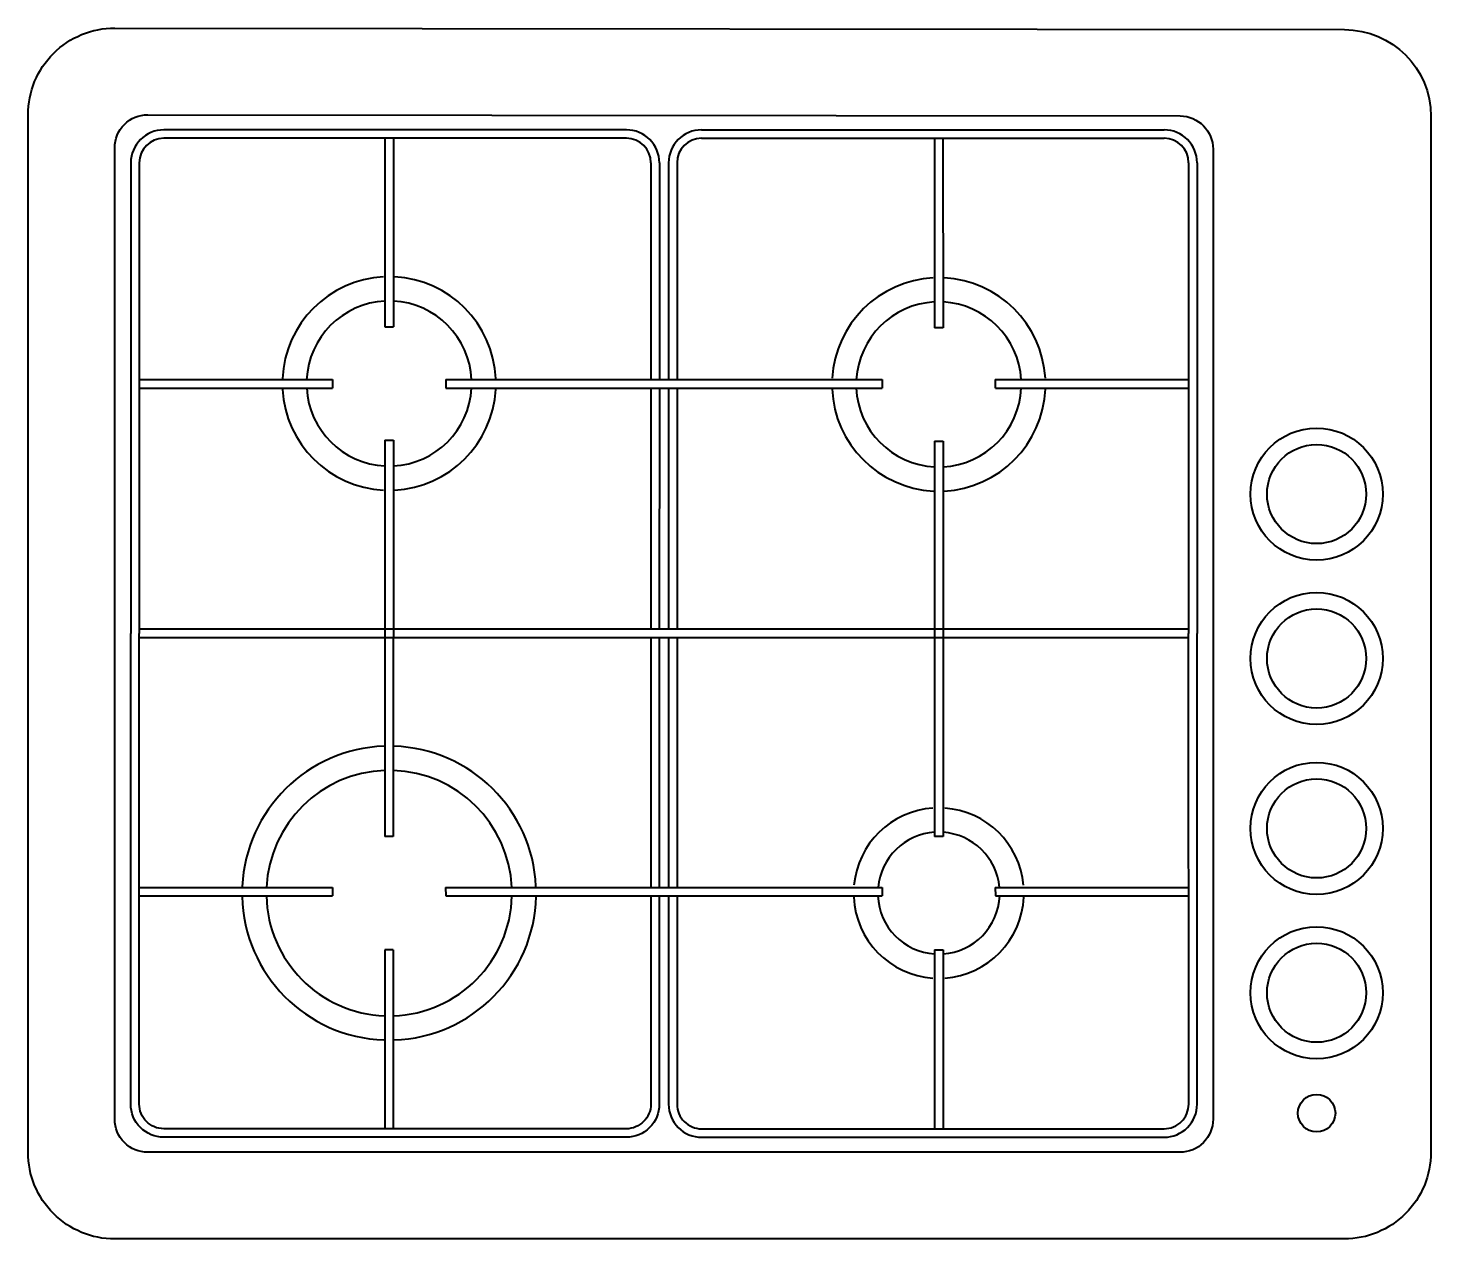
# Model space of a CAD drawing. Header units: millimetres. Extents: x 11316 to 11896, y 5300 to 5800.
import ezdxf

# ---------------------------------------------------------------- set-up
doc = ezdxf.new("R2010")
doc.units = ezdxf.units.MM
doc.header["$MEASUREMENT"] = 0
doc.layers.get('0').update_dxf_attribs({"lineweight": 40})

msp = doc.modelspace()

# ---------------------------------------------------------------- linework, layer by layer
for p, q in [((11563.5, 5758.37), (11372.29, 5758.37)), ((11563.5, 5754.87), (11372.29, 5754.87)), ((11594.61, 5758.37), (11785.81, 5758.37)), ((11594.61, 5754.87), (11785.81, 5754.87)), ((11358.63, 5744.72), (11358.64, 5550.12)), ((11362.13, 5744.72), (11362.14, 5550.12)), ((11795.97, 5744.72), (11795.96, 5550.12)), ((11799.47, 5744.72), (11799.46, 5550.12)), ((11694.43, 5676.52), (11690.93, 5676.52)), ((11669.28, 5655.11), (11669.25, 5651.61)), ((11716.09, 5651.61), (11716.09, 5655.11)), ((11690.93, 5629.72), (11694.43, 5629.72)), ((11795.96, 5551.86), (11362.14, 5551.87)), ((11358.61, 5355.52), (11358.64, 5550.12)), ((11362.11, 5355.52), (11362.14, 5550.12)), ((11795.96, 5548.36), (11362.14, 5548.37)), ((11795.99, 5355.52), (11795.96, 5550.12)), ((11799.49, 5355.52), (11799.46, 5550.12)), ((11694.45, 5466.19), (11690.95, 5466.2)), ((11690.95, 5419.39), (11694.45, 5419.39))]:
    msp.add_line(p, q)
for points in [[(11316.15, 5764.63, -0.414575), (11352.03, 5800.46), (11860.36, 5799.84, -0.413852), (11896.15, 5764), (11896.15, 5335.63, -0.414214), (11860.32, 5299.79), (11351.99, 5299.79, -0.414214), (11316.15, 5335.63), (11316.15, 5764.63)], [(11677.08, 5335.63), (11365.64, 5335.63, -0.414217), (11351.99, 5349.28), (11351.99, 5750.96, -0.41464), (11365.66, 5764.62), (11792.44, 5764.17)], [(11792.44, 5764.17), (11792.44, 5764.17, -0.406536), (11806.08, 5750.37), (11806.08, 5349.29, -0.414214), (11792.42, 5335.63), (11677.08, 5335.63)], [(11577.14, 5441.62), (11577.13, 5355.5, -0.414214), (11563.47, 5341.84), (11372.27, 5341.86, -0.414214), (11358.61, 5355.52)], [(11573.64, 5441.62), (11573.63, 5355.5, -0.414214), (11563.47, 5345.34), (11372.27, 5345.36, -0.414214), (11362.11, 5355.52)], [(11580.97, 5441.62), (11580.97, 5355.5, 0.414214), (11594.63, 5341.84), (11785.83, 5341.86, 0.414214), (11799.49, 5355.52)], [(11584.47, 5441.62), (11584.47, 5355.5, 0.414214), (11594.63, 5345.34), (11785.83, 5345.36, 0.414214), (11795.99, 5355.52)]]:
    msp.add_lwpolyline(points, format="xyb")
for points in [[(11463.69, 5754.87), (11463.68, 5676.91)], [(11467.19, 5754.87), (11467.19, 5754.87), (11467.18, 5676.91)], [(11690.92, 5754.87), (11690.92, 5754.87), (11690.93, 5676.52)], [(11694.42, 5754.87), (11694.43, 5676.52)], [(11573.65, 5744.72), (11573.65, 5655.1)], [(11577.15, 5744.72), (11577.15, 5655.1)], [(11580.95, 5744.72), (11580.95, 5655.1)], [(11584.45, 5744.72), (11584.45, 5655.1)], [(11463.68, 5676.91), (11467.18, 5676.9)], [(11362.14, 5655.1), (11442.02, 5655.1)], [(11442.02, 5655.1), (11442.02, 5651.6)], [(11488.85, 5655.1), (11669.28, 5655.11)], [(11488.85, 5655.1), (11488.85, 5651.6)], [(11716.05, 5655.11), (11795.97, 5655.11)], [(11362.14, 5651.6), (11442.04, 5651.6)], [(11488.83, 5651.6), (11669.25, 5651.61)], [(11573.65, 5651.6), (11573.64, 5551.86)], [(11577.15, 5651.6), (11577.14, 5551.86)], [(11580.95, 5651.6), (11580.96, 5551.86)], [(11584.45, 5651.6), (11584.46, 5551.86)], [(11716.09, 5651.61), (11795.97, 5651.61)], [(11463.67, 5630.1), (11463.65, 5466.19)], [(11463.67, 5630.1), (11467.17, 5630.1)], [(11467.17, 5630.1), (11467.15, 5466.2)], [(11690.93, 5629.72), (11690.95, 5466.2)], [(11694.43, 5629.72), (11694.45, 5466.19)], [(11573.64, 5548.36), (11573.64, 5445.12)], [(11577.14, 5548.36), (11577.14, 5445.12)], [(11580.96, 5548.36), (11580.97, 5445.12)], [(11584.46, 5548.36), (11584.47, 5445.12)], [(11467.15, 5466.2), (11463.65, 5466.19)], [(11362.12, 5445.11), (11442.08, 5445.12)], [(11362.12, 5441.61), (11442, 5441.62)], [(11442.08, 5445.12), (11442.08, 5441.62)], [(11488.79, 5445.12), (11669.32, 5445.12)], [(11488.79, 5445.12), (11488.87, 5441.62)], [(11488.87, 5441.62), (11669.23, 5441.62)], [(11669.32, 5445.12), (11669.23, 5441.62)], [(11716.02, 5445.13), (11795.97, 5445.13)], [(11716.02, 5445.13), (11716.11, 5441.63)], [(11716.11, 5441.63), (11795.97, 5441.63)], [(11463.65, 5419.39), (11463.64, 5345.35)], [(11467.15, 5419.39), (11463.65, 5419.39)], [(11467.15, 5419.39), (11467.14, 5345.35)], [(11690.95, 5419.39), (11690.96, 5345.35)], [(11694.45, 5419.39), (11694.46, 5345.35)]]:
    msp.add_lwpolyline(points)
for centre, radius in [((11848.89, 5607.77), 27.31), ((11848.89, 5607.77), 20.49), ((11848.89, 5539.81), 27.31), ((11848.89, 5539.81), 20.49), ((11848.89, 5469.54), 27.31), ((11848.89, 5469.54), 20.49), ((11848.89, 5401.58), 27.31), ((11848.89, 5401.58), 20.49), ((11848.89, 5351.8), 7.75)]:
    msp.add_circle(centre, radius)
for centre, radius, start, end in [((11372.29, 5744.72), 13.66, 90, 180), ((11372.29, 5744.72), 10.16, 90, 180), ((11563.5, 5744.72), 13.66, 0, 90), ((11563.5, 5744.72), 10.16, 0, 90), ((11594.61, 5744.72), 13.66, 90, 180), ((11594.61, 5744.72), 10.16, 90, 180), ((11785.81, 5744.72), 13.66, 0, 90), ((11785.81, 5744.72), 10.16, 0, 90), ((11465.43, 5653.5), 44.14, 92.94959, 177.31844), ((11465.43, 5653.5), 44.14, 2.6843, 87.07375), ((11692.67, 5653.12), 44.14, 92.92572, 176.66462), ((11692.67, 5653.12), 44.14, 3.33812, 87.04987), ((11465.43, 5653.5), 34.14, 92.94959, 177.31844), ((11465.43, 5653.5), 34.14, 2.6843, 87.07375), ((11692.67, 5653.12), 34.14, 92.92572, 176.66462), ((11692.67, 5653.12), 34.14, 3.33812, 87.04987), ((11465.43, 5653.5), 44.14, 183.19435, 267.03833), ((11465.43, 5653.5), 34.14, 183.19435, 267.03833), ((11465.43, 5653.5), 34.14, 272.91418, 356.8084), ((11465.43, 5653.5), 44.14, 272.91418, 356.8084), ((11692.67, 5653.12), 44.14, 182.54061, 267.08636), ((11692.67, 5653.12), 34.14, 182.54061, 267.08636), ((11692.67, 5653.12), 34.14, 272.96221, 357.46213), ((11692.67, 5653.12), 44.14, 272.96221, 357.46213), ((11465.44, 5442.79), 60.77, 92.00654, 177.37897), ((11465.44, 5442.79), 60.77, 2.62524, 88.05566), ((11465.44, 5442.79), 50.77, 92.00654, 177.37897), ((11465.44, 5442.79), 50.77, 2.62524, 88.05566), ((11692.67, 5442.79), 35.22, 93.9107, 174.69621), ((11692.67, 5442.79), 35.22, 5.308, 85.95155), ((11692.67, 5442.79), 25.22, 93.9107, 174.69621), ((11692.67, 5442.79), 25.22, 5.308, 85.95155), ((11465.44, 5442.79), 60.77, 181.3301, 267.98138), ((11465.44, 5442.79), 50.77, 181.3301, 267.98138), ((11465.44, 5442.79), 50.77, 271.93226, 358.67411), ((11465.44, 5442.79), 60.77, 271.93226, 358.67411), ((11692.67, 5442.79), 35.22, 182.65749, 266.10137), ((11692.67, 5442.79), 25.22, 182.65749, 266.10137), ((11692.67, 5442.79), 25.22, 274.06053, 357.34672), ((11692.67, 5442.79), 35.22, 274.06053, 357.34672)]:
    msp.add_arc(centre, radius, start, end)

doc.saveas('drawing.dxf')
